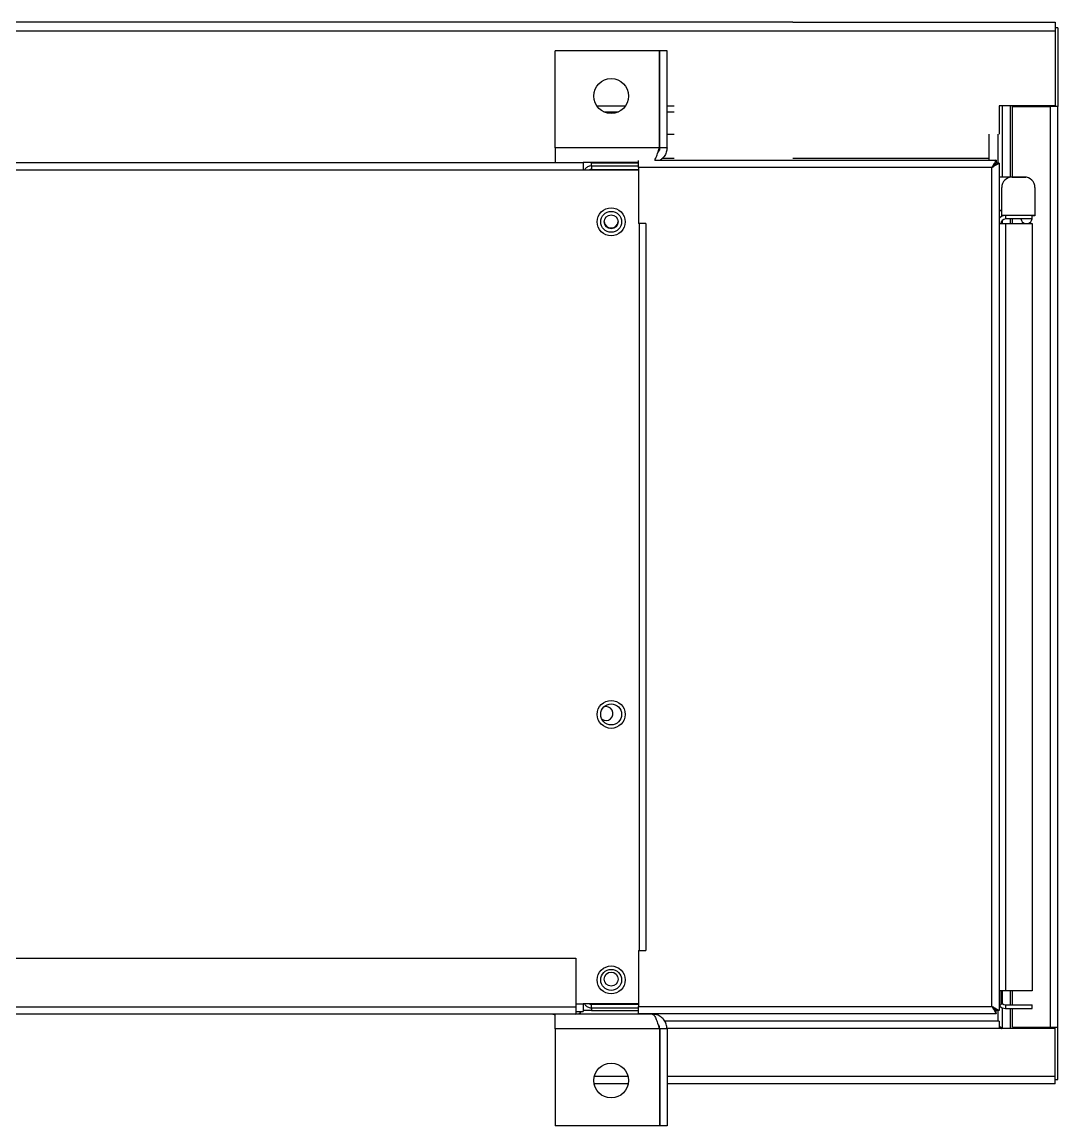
# Model space of a CAD drawing. Header units: inches. Extents: x 908 to 1218, y 246 to 442.
# Drawn here: x 1178.88 to 1188.15, y 372.66 to 382.54 of the extents above; entities that cross this region are included whole.
import ezdxf

# ---------------------------------------------------------------- set-up
doc = ezdxf.new("R2010")
doc.units = ezdxf.units.IN
doc.header["$MEASUREMENT"] = 0

msp = doc.modelspace()

# ---------------------------------------------------------------- linework, layer by layer
for p, q in [((1185.7766, 382.5382), (1137.0261, 382.5382)), ((1137.0261, 382.4597), (1185.7766, 382.4597))]:
    msp.add_line(p, q)
at = {"linetype": 'Continuous', "lineweight": 25}
for p, q in [((1185.7766, 382.5382), (1188.1241, 382.5382)), ((1185.7766, 382.5382), (1188.1241, 382.5382)), ((1185.7766, 382.5382), (1188.1241, 382.5382)), ((1188.1241, 382.5382), (1188.1241, 382.4597)), ((1188.1241, 382.5382), (1188.1241, 382.4597)), ((1188.1241, 382.5382), (1188.1241, 382.4597)), ((1185.7766, 382.4597), (1188.1241, 382.4597)), ((1185.7766, 382.4597), (1188.1241, 382.4597)), ((1185.7766, 382.4597), (1188.1241, 382.4597)), ((1188.1491, 382.4855), (1188.1241, 382.4855)), ((1188.1491, 382.4855), (1188.1241, 382.4855)), ((1188.1491, 382.4855), (1188.1241, 382.4855)), ((1188.1241, 382.4597), (1188.1241, 381.7894)), ((1188.1241, 382.4597), (1188.1241, 381.7894)), ((1188.1241, 382.4597), (1188.1241, 381.7894)), ((1188.1491, 382.4855), (1188.1491, 381.7824)), ((1188.1491, 382.4855), (1188.1491, 381.7824)), ((1188.1491, 382.4855), (1188.1491, 381.7824)), ((1183.6514, 381.4144), (1183.6514, 382.2824)), ((1184.5828, 382.2824), (1183.6514, 382.2824)), ((1183.6514, 381.4144), (1183.6514, 382.2824)), ((1184.5828, 382.2824), (1183.6514, 382.2824)), ((1183.6514, 381.4144), (1183.6514, 382.2824)), ((1184.5828, 382.2824), (1183.6514, 382.2824)), ((1184.5828, 381.4144), (1184.5828, 382.2824)), ((1184.5828, 381.4144), (1184.5828, 382.2824)), ((1184.5828, 381.4144), (1184.5828, 382.2824)), ((1184.6514, 382.2824), (1184.5864, 382.2824)), ((1184.5864, 381.4144), (1184.5864, 382.2824)), ((1184.6514, 382.2824), (1184.5864, 382.2824)), ((1184.5864, 381.4144), (1184.5864, 382.2824)), ((1184.6514, 382.2824), (1184.5864, 382.2824)), ((1184.5864, 381.4144), (1184.5864, 382.2824)), ((1184.6514, 381.4144), (1184.6514, 382.2824)), ((1184.6514, 381.4144), (1184.6514, 382.2824)), ((1184.6514, 381.4144), (1184.6514, 382.2824)), ((1184.0214, 381.7894), (1184.2813, 381.7894)), ((1184.0214, 381.7894), (1184.2813, 381.7894)), ((1184.0214, 381.7894), (1184.2813, 381.7894)), ((1184.5828, 381.7894), (1184.5864, 381.7894)), ((1184.5828, 381.7894), (1184.5864, 381.7894)), ((1184.5828, 381.7894), (1184.5864, 381.7894)), ((1184.6514, 381.7894), (1184.7141, 381.7894)), ((1184.6514, 381.7894), (1184.7141, 381.7894)), ((1184.6514, 381.7894), (1184.7141, 381.7894)), ((1188.1241, 381.7894), (1187.6241, 381.7894)), ((1187.6241, 381.7894), (1187.6241, 381.7339)), ((1188.1241, 381.7894), (1187.6241, 381.7894)), ((1187.6241, 381.7894), (1187.6241, 381.7339)), ((1188.1241, 381.7894), (1187.6241, 381.7894)), ((1187.6241, 381.7894), (1187.6241, 381.7339)), ((1187.6538, 381.1522), (1187.6538, 381.7894)), ((1187.6538, 381.1522), (1187.6538, 381.7894)), ((1187.6538, 381.1522), (1187.6538, 381.7894)), ((1187.7203, 381.7894), (1187.7203, 381.1522)), ((1187.7203, 381.7894), (1187.7203, 381.1522)), ((1187.7203, 381.7894), (1187.7203, 381.1522)), ((1187.7429, 381.1522), (1187.7429, 381.7824)), ((1187.7429, 381.7824), (1188.0826, 381.7824)), ((1187.7429, 381.1522), (1187.7429, 381.7824)), ((1187.7429, 381.7824), (1188.0826, 381.7824)), ((1187.7429, 381.1522), (1187.7429, 381.7824)), ((1187.7429, 381.7824), (1188.0826, 381.7824)), ((1188.0288, 381.7894), (1188.0288, 381.7824)), ((1188.0288, 381.7894), (1188.0288, 381.7824)), ((1188.0288, 381.7894), (1188.0288, 381.7824)), ((1188.0826, 373.548), (1188.0826, 381.7824)), ((1188.1491, 381.7824), (1188.0826, 381.7824)), ((1188.0826, 373.548), (1188.0826, 381.7824)), ((1188.1491, 381.7824), (1188.0826, 381.7824)), ((1188.0826, 373.548), (1188.0826, 381.7824)), ((1188.1491, 381.7824), (1188.0826, 381.7824)), ((1188.0953, 381.7894), (1188.0953, 381.7824)), ((1188.0953, 381.7894), (1188.0953, 381.7824)), ((1188.0953, 381.7894), (1188.0953, 381.7824)), ((1188.0991, 381.7824), (1188.0991, 381.7894)), ((1188.0991, 381.7824), (1188.0991, 381.7894)), ((1188.0991, 381.7824), (1188.0991, 381.7894)), ((1188.1241, 381.7824), (1188.1241, 381.7894)), ((1188.1241, 381.7824), (1188.1241, 381.7894)), ((1188.1241, 381.7824), (1188.1241, 381.7894)), ((1188.1491, 373.548), (1188.1491, 381.7824)), ((1188.1491, 373.548), (1188.1491, 381.7824)), ((1188.1491, 373.548), (1188.1491, 381.7824)), ((1184.0867, 381.7339), (1184.216, 381.7339)), ((1184.0867, 381.7339), (1184.216, 381.7339)), ((1184.0867, 381.7339), (1184.216, 381.7339)), ((1184.5828, 381.7339), (1184.5864, 381.7339)), ((1184.5828, 381.7339), (1184.5864, 381.7339)), ((1184.5828, 381.7339), (1184.5864, 381.7339)), ((1184.6514, 381.7339), (1184.7141, 381.7339)), ((1184.6514, 381.7339), (1184.7141, 381.7339)), ((1184.6514, 381.7339), (1184.7141, 381.7339)), ((1187.6241, 381.7339), (1187.6241, 381.536)), ((1187.6241, 381.7339), (1187.6241, 381.536)), ((1187.6241, 381.7339), (1187.6241, 381.536)), ((1184.5828, 381.536), (1184.5864, 381.536)), ((1184.5828, 381.536), (1184.5864, 381.536)), ((1184.5828, 381.536), (1184.5864, 381.536)), ((1184.6514, 381.536), (1184.7141, 381.536)), ((1184.6514, 381.536), (1184.7141, 381.536)), ((1184.6514, 381.536), (1184.7141, 381.536)), ((1187.5329, 381.3177), (1187.5329, 381.536)), ((1187.5329, 381.3177), (1187.5329, 381.536)), ((1187.5329, 381.3177), (1187.5329, 381.536)), ((1187.6123, 381.536), (1187.6123, 381.2758)), ((1187.6123, 381.536), (1187.6123, 381.2758)), ((1187.6123, 381.536), (1187.6123, 381.2758)), ((1184.5828, 381.4144), (1183.6514, 381.4144)), ((1183.6514, 381.4144), (1183.6514, 381.2824)), ((1184.5828, 381.4144), (1183.6514, 381.4144)), ((1183.6514, 381.4144), (1183.6514, 381.2824)), ((1184.5828, 381.4144), (1183.6514, 381.4144)), ((1183.6514, 381.4144), (1183.6514, 381.2824)), ((1184.6514, 381.4144), (1184.5864, 381.4144)), ((1184.6514, 381.4144), (1184.5864, 381.4144)), ((1184.6514, 381.4144), (1184.5864, 381.4144)), ((1138.9014, 381.2824), (1183.9014, 381.2824)), ((1184.3964, 381.2824), (1183.9014, 381.2824)), ((1183.9014, 381.2824), (1183.9014, 381.2159)), ((1184.3964, 381.2824), (1183.9014, 381.2824)), ((1183.9014, 381.2824), (1183.9014, 381.2159)), ((1184.3964, 381.2824), (1183.9014, 381.2824)), ((1183.9014, 381.2824), (1183.9014, 381.2159)), ((1183.9744, 381.2512), (1183.9744, 381.2762)), ((1184.3964, 381.2762), (1183.9744, 381.2762)), ((1183.9744, 381.2512), (1183.9744, 381.2762)), ((1184.3964, 381.2762), (1183.9744, 381.2762)), ((1183.9744, 381.2512), (1183.9744, 381.2762)), ((1184.3964, 381.2762), (1183.9744, 381.2762)), ((1184.3964, 381.2378), (1184.3964, 381.301)), ((1184.3964, 381.2378), (1184.3964, 381.301)), ((1184.3964, 381.2378), (1184.3964, 381.301)), ((1184.5418, 381.3043), (1187.5958, 381.3043)), ((1184.5418, 381.3043), (1187.5958, 381.3043)), ((1184.5418, 381.3043), (1187.5958, 381.3043)), ((1184.7141, 381.3177), (1184.6071, 381.3177)), ((1184.7141, 381.3177), (1184.6071, 381.3177)), ((1184.7141, 381.3177), (1184.6071, 381.3177)), ((1187.5329, 381.3177), (1185.7766, 381.3177)), ((1187.5329, 381.3177), (1185.7766, 381.3177)), ((1187.5329, 381.3177), (1185.7766, 381.3177)), ((1187.5329, 381.3043), (1187.5329, 381.3177)), ((1187.5329, 381.3043), (1187.5329, 381.3177)), ((1187.5329, 381.3043), (1187.5329, 381.3177)), ((1187.5958, 381.3043), (1187.5958, 381.2793)), ((1187.5958, 381.3043), (1187.5958, 381.2793)), ((1187.5958, 381.3043), (1187.5958, 381.2793)), ((1187.6244, 381.2758), (1187.5994, 381.2758)), ((1187.6244, 381.2758), (1187.5994, 381.2758)), ((1187.6244, 381.2758), (1187.5994, 381.2758)), ((1187.6244, 381.2758), (1187.6244, 373.6953)), ((1187.6244, 381.2758), (1187.6244, 373.6953)), ((1187.6244, 381.2758), (1187.6244, 373.6953)), ((1138.9014, 381.2159), (1183.9014, 381.2159)), ((1183.9014, 381.2159), (1184.3964, 381.2159)), ((1183.9014, 381.2159), (1184.3964, 381.2159)), ((1183.9014, 381.2159), (1184.3964, 381.2159)), ((1183.9744, 381.2512), (1183.9744, 381.2197)), ((1183.9744, 381.2512), (1184.3964, 381.2512)), ((1183.9744, 381.2512), (1183.9744, 381.2197)), ((1183.9744, 381.2512), (1184.3964, 381.2512)), ((1183.9744, 381.2512), (1183.9744, 381.2197)), ((1183.9744, 381.2512), (1184.3964, 381.2512)), ((1183.9744, 381.2197), (1184.3964, 381.2197)), ((1183.9744, 381.2197), (1184.3964, 381.2197)), ((1183.9744, 381.2197), (1184.3964, 381.2197)), ((1183.9744, 381.2161), (1184.3964, 381.2161)), ((1183.9744, 381.2161), (1183.9744, 381.2159)), ((1183.9744, 381.2161), (1184.3964, 381.2161)), ((1183.9744, 381.2161), (1183.9744, 381.2159)), ((1183.9744, 381.2161), (1184.3964, 381.2161)), ((1183.9744, 381.2161), (1183.9744, 381.2159)), ((1187.5579, 381.2378), (1184.3964, 381.2378)), ((1184.3964, 381.2378), (1184.3964, 380.7378)), ((1187.5579, 381.2378), (1184.3964, 381.2378)), ((1184.3964, 381.2378), (1184.3964, 380.7378)), ((1187.5579, 381.2378), (1184.3964, 381.2378)), ((1184.3964, 381.2378), (1184.3964, 380.7378)), ((1187.5579, 373.7333), (1187.5579, 381.2378)), ((1187.5579, 373.7333), (1187.5579, 381.2378)), ((1187.5579, 373.7333), (1187.5579, 381.2378)), ((1187.8494, 381.1522), (1187.6244, 381.1522)), ((1187.8494, 381.1522), (1187.6244, 381.1522)), ((1187.8494, 381.1522), (1187.6244, 381.1522)), ((1187.6464, 380.8082), (1187.6464, 381.0582)), ((1187.6464, 380.8082), (1187.6464, 381.0582)), ((1187.6464, 380.8082), (1187.6464, 381.0582)), ((1187.7401, 381.1519), (1187.8496, 381.1519)), ((1187.7401, 381.1519), (1187.8496, 381.1519)), ((1187.7401, 381.1519), (1187.8496, 381.1519)), ((1187.8494, 381.1522), (1187.8619, 381.1513)), ((1187.8494, 381.1522), (1187.8619, 381.1513)), ((1187.8494, 381.1522), (1187.8619, 381.1513)), ((1187.9434, 381.0582), (1187.9434, 380.8082)), ((1187.9434, 381.0582), (1187.9434, 380.8082)), ((1187.9434, 381.0582), (1187.9434, 380.8082)), ((1187.6244, 380.8552), (1187.6464, 380.8552)), ((1187.6244, 380.8552), (1187.6464, 380.8552)), ((1187.6244, 380.8552), (1187.6464, 380.8552)), ((1187.6244, 380.8527), (1187.6464, 380.8527)), ((1187.6244, 380.8527), (1187.6464, 380.8527)), ((1187.6244, 380.8527), (1187.6464, 380.8527)), ((1187.6804, 380.8082), (1187.6464, 380.8082)), ((1187.6464, 380.8057), (1187.6464, 380.8082)), ((1187.6804, 380.8082), (1187.6464, 380.8082)), ((1187.6464, 380.8057), (1187.6464, 380.8082)), ((1187.6804, 380.8082), (1187.6464, 380.8082)), ((1187.6464, 380.8057), (1187.6464, 380.8082)), ((1187.6614, 380.8057), (1187.6464, 380.8057)), ((1187.6614, 380.8057), (1187.6464, 380.8057)), ((1187.6614, 380.8057), (1187.6464, 380.8057)), ((1187.6538, 380.8032), (1187.6538, 380.8057)), ((1187.6538, 380.8032), (1187.6538, 380.8057)), ((1187.6538, 380.8032), (1187.6538, 380.8057)), ((1187.6538, 380.7352), (1187.6538, 380.7671)), ((1187.6538, 380.7352), (1187.6538, 380.7671)), ((1187.6538, 380.7352), (1187.6538, 380.7671)), ((1187.6804, 380.8082), (1187.6804, 380.7767)), ((1187.9199, 380.8082), (1187.6804, 380.8082)), ((1187.6804, 380.8082), (1187.6804, 380.7767)), ((1187.9199, 380.8082), (1187.6804, 380.8082)), ((1187.6804, 380.8082), (1187.6804, 380.7767)), ((1187.9199, 380.8082), (1187.6804, 380.8082)), ((1187.9199, 380.7767), (1187.6804, 380.7767)), ((1187.9199, 380.7767), (1187.6804, 380.7767)), ((1187.9199, 380.7767), (1187.6804, 380.7767)), ((1187.7203, 380.7767), (1187.7203, 380.7352)), ((1187.7203, 380.7767), (1187.7203, 380.7352)), ((1187.7203, 380.7767), (1187.7203, 380.7352)), ((1187.7429, 380.7352), (1187.7429, 380.7767)), ((1187.7429, 380.7352), (1187.7429, 380.7767)), ((1187.7429, 380.7352), (1187.7429, 380.7767)), ((1187.9199, 380.7767), (1187.9199, 380.8082)), ((1187.9434, 380.8082), (1187.9199, 380.8082)), ((1187.9199, 380.7767), (1187.9199, 380.8082)), ((1187.9434, 380.8082), (1187.9199, 380.8082)), ((1187.9199, 380.7767), (1187.9199, 380.8082)), ((1187.9434, 380.8082), (1187.9199, 380.8082)), ((1187.9434, 380.8057), (1187.9199, 380.8057)), ((1187.9434, 380.8057), (1187.9199, 380.8057)), ((1187.9434, 380.8057), (1187.9199, 380.8057)), ((1187.9434, 380.8082), (1187.9434, 380.8057)), ((1187.9434, 380.8082), (1187.9434, 380.8057)), ((1187.9434, 380.8082), (1187.9434, 380.8057)), ((1184.4629, 380.7378), (1184.3964, 380.7378)), ((1184.4629, 380.7378), (1184.3964, 380.7378)), ((1184.4629, 380.7378), (1184.3964, 380.7378)), ((1184.4014, 380.7378), (1184.4014, 374.2333)), ((1184.4014, 380.7378), (1184.4014, 374.2333)), ((1184.4014, 380.7378), (1184.4014, 374.2333)), ((1184.4016, 380.7378), (1184.4016, 374.2333)), ((1184.4016, 380.7378), (1184.4016, 374.2333)), ((1184.4016, 380.7378), (1184.4016, 374.2333)), ((1184.4629, 380.7378), (1184.4629, 374.2333)), ((1184.4629, 380.7378), (1184.4629, 374.2333)), ((1184.4629, 380.7378), (1184.4629, 374.2333)), ((1187.6244, 380.7352), (1187.6804, 380.7352)), ((1187.6244, 380.7352), (1187.6804, 380.7352)), ((1187.6244, 380.7352), (1187.6804, 380.7352)), ((1187.6804, 380.7352), (1187.6804, 373.8707)), ((1187.6804, 380.7352), (1187.9199, 380.7352)), ((1187.6804, 380.7352), (1187.6804, 373.8707)), ((1187.6804, 380.7352), (1187.9199, 380.7352)), ((1187.6804, 380.7352), (1187.6804, 373.8707)), ((1187.6804, 380.7352), (1187.9199, 380.7352)), ((1187.9199, 380.7352), (1187.9199, 373.8707)), ((1187.9199, 380.7352), (1187.9199, 373.8707)), ((1187.9199, 380.7352), (1187.9199, 373.8707)), ((1138.9679, 374.1637), (1183.8349, 374.1637)), ((1183.8349, 374.1637), (1183.8349, 373.7302)), ((1183.8349, 374.1637), (1183.8349, 373.7302)), ((1183.8349, 374.1637), (1183.8349, 373.7302)), ((1184.3964, 374.2333), (1184.3964, 373.7333)), ((1184.3964, 374.2333), (1184.4629, 374.2333)), ((1184.3964, 374.2333), (1184.3964, 373.7333)), ((1184.3964, 374.2333), (1184.4629, 374.2333)), ((1184.3964, 374.2333), (1184.3964, 373.7333)), ((1184.3964, 374.2333), (1184.4629, 374.2333)), ((1187.6804, 373.8707), (1187.6244, 373.8707)), ((1187.6804, 373.8707), (1187.6244, 373.8707)), ((1187.6804, 373.8707), (1187.6244, 373.8707)), ((1187.6389, 373.8707), (1187.6389, 373.7457)), ((1187.6389, 373.8707), (1187.6389, 373.7457)), ((1187.6389, 373.8707), (1187.6389, 373.7457)), ((1187.6538, 373.7553), (1187.6538, 373.8707)), ((1187.6538, 373.7553), (1187.6538, 373.8707)), ((1187.6538, 373.7553), (1187.6538, 373.8707)), ((1187.9199, 373.8707), (1187.6804, 373.8707)), ((1187.9199, 373.8707), (1187.6804, 373.8707)), ((1187.9199, 373.8707), (1187.6804, 373.8707)), ((1187.7203, 373.8707), (1187.7203, 373.7457)), ((1187.7203, 373.8707), (1187.7203, 373.7457)), ((1187.7203, 373.8707), (1187.7203, 373.7457)), ((1187.7429, 373.7457), (1187.7429, 373.8707)), ((1187.7429, 373.7457), (1187.7429, 373.8707)), ((1187.7429, 373.7457), (1187.7429, 373.8707)), ((1183.8349, 373.7552), (1183.9014, 373.7552)), ((1183.8349, 373.7552), (1183.9014, 373.7552)), ((1183.8349, 373.7552), (1183.9014, 373.7552)), ((1184.3964, 373.7552), (1183.9014, 373.7552)), ((1183.9014, 373.7552), (1183.9014, 373.6887)), ((1184.3964, 373.7552), (1183.9014, 373.7552)), ((1183.9014, 373.7552), (1183.9014, 373.6887)), ((1184.3964, 373.7552), (1183.9014, 373.7552)), ((1183.9014, 373.7552), (1183.9014, 373.6887)), ((1183.9744, 373.7552), (1183.9744, 373.755)), ((1183.9744, 373.7552), (1183.9744, 373.755)), ((1183.9744, 373.7552), (1183.9744, 373.755)), ((1183.9744, 373.755), (1184.3964, 373.755)), ((1183.9744, 373.755), (1184.3964, 373.755)), ((1183.9744, 373.755), (1184.3964, 373.755)), ((1183.9744, 373.7199), (1183.9744, 373.7514)), ((1183.9744, 373.7514), (1184.3964, 373.7514)), ((1183.9744, 373.7199), (1183.9744, 373.7514)), ((1183.9744, 373.7514), (1184.3964, 373.7514)), ((1183.9744, 373.7199), (1183.9744, 373.7514)), ((1183.9744, 373.7514), (1184.3964, 373.7514)), ((1184.3281, 373.755), (1184.3281, 373.7514)), ((1184.3281, 373.755), (1184.3281, 373.7514)), ((1184.3281, 373.755), (1184.3281, 373.7514)), ((1138.9679, 373.7302), (1183.8349, 373.7302)), ((1183.8349, 373.6637), (1138.9679, 373.6637)), ((1183.6281, 373.6637), (1183.6514, 373.6591)), ((1183.6281, 373.6637), (1183.6514, 373.6591)), ((1183.6281, 373.6637), (1183.6514, 373.6591)), ((1183.6514, 373.5317), (1183.6514, 373.6637)), ((1183.6514, 373.5317), (1183.6514, 373.6637)), ((1183.6514, 373.5317), (1183.6514, 373.6637)), ((1183.8349, 373.7302), (1183.8349, 373.6637)), ((1183.8349, 373.7302), (1183.8349, 373.6637)), ((1183.8349, 373.7302), (1183.8349, 373.6637)), ((1183.8349, 373.6887), (1183.9014, 373.6887)), ((1183.8349, 373.6887), (1183.9014, 373.6887)), ((1183.8349, 373.6887), (1183.9014, 373.6887)), ((1184.5194, 373.6637), (1183.8349, 373.6637)), ((1184.5194, 373.6637), (1183.8349, 373.6637)), ((1184.5194, 373.6637), (1183.8349, 373.6637)), ((1183.9744, 373.6962), (1183.9014, 373.6962)), ((1183.9744, 373.6962), (1183.9014, 373.6962)), ((1183.9744, 373.6962), (1183.9014, 373.6962)), ((1183.9744, 373.7199), (1183.9744, 373.6949)), ((1183.9744, 373.7199), (1184.3964, 373.7199)), ((1183.9744, 373.7199), (1183.9744, 373.6949)), ((1183.9744, 373.7199), (1184.3964, 373.7199)), ((1183.9744, 373.7199), (1183.9744, 373.6949)), ((1183.9744, 373.7199), (1184.3964, 373.7199)), ((1183.9744, 373.6949), (1184.3964, 373.6949)), ((1183.9744, 373.6949), (1184.3964, 373.6949)), ((1183.9744, 373.6949), (1184.3964, 373.6949)), ((1184.3964, 373.7333), (1187.5579, 373.7333)), ((1184.3964, 373.6668), (1184.3964, 373.7333)), ((1184.3964, 373.7333), (1187.5579, 373.7333)), ((1184.3964, 373.6668), (1184.3964, 373.7333)), ((1184.3964, 373.7333), (1187.5579, 373.7333)), ((1184.3964, 373.6668), (1184.3964, 373.7333)), ((1187.5958, 373.6668), (1184.3964, 373.6668)), ((1187.5958, 373.6668), (1184.3964, 373.6668)), ((1187.5958, 373.6668), (1184.3964, 373.6668)), ((1187.5958, 373.6668), (1187.5958, 373.6918)), ((1187.5958, 373.6668), (1187.5958, 373.6918)), ((1187.5958, 373.6668), (1187.5958, 373.6918)), ((1187.6244, 373.6953), (1187.5994, 373.6953)), ((1187.6244, 373.6953), (1187.5994, 373.6953)), ((1187.6244, 373.6953), (1187.5994, 373.6953)), ((1187.6123, 373.6953), (1187.6123, 373.6012)), ((1187.6123, 373.6953), (1187.6123, 373.6012)), ((1187.6123, 373.6953), (1187.6123, 373.6012)), ((1187.6244, 373.7457), (1187.6389, 373.7457)), ((1187.6244, 373.7457), (1187.6389, 373.7457)), ((1187.6244, 373.7457), (1187.6389, 373.7457)), ((1187.6538, 373.5347), (1187.6538, 373.7192)), ((1187.6538, 373.5347), (1187.6538, 373.7192)), ((1187.6538, 373.5347), (1187.6538, 373.7192)), ((1187.6804, 373.7457), (1187.6804, 373.7142)), ((1187.6804, 373.7457), (1187.9199, 373.7457)), ((1187.6804, 373.7457), (1187.6804, 373.7142)), ((1187.6804, 373.7457), (1187.9199, 373.7457)), ((1187.6804, 373.7457), (1187.6804, 373.7142)), ((1187.6804, 373.7457), (1187.9199, 373.7457)), ((1187.6804, 373.7142), (1187.9199, 373.7142)), ((1187.6804, 373.7142), (1187.9199, 373.7142)), ((1187.6804, 373.7142), (1187.9199, 373.7142)), ((1187.7203, 373.7142), (1187.7203, 373.5347)), ((1187.7203, 373.7142), (1187.7203, 373.5347)), ((1187.7203, 373.7142), (1187.7203, 373.5347)), ((1187.7429, 373.548), (1187.7429, 373.7142)), ((1187.7429, 373.548), (1187.7429, 373.7142)), ((1187.7429, 373.548), (1187.7429, 373.7142)), ((1187.9199, 373.7142), (1187.9199, 373.7457)), ((1187.9199, 373.7142), (1187.9199, 373.7457)), ((1187.9199, 373.7142), (1187.9199, 373.7457)), ((1187.6241, 373.6012), (1184.6303, 373.6012)), ((1187.6241, 373.6012), (1184.6303, 373.6012)), ((1187.6241, 373.6012), (1184.6303, 373.6012)), ((1187.6241, 373.6012), (1187.6241, 373.5347)), ((1187.6241, 373.6012), (1187.6241, 373.5347)), ((1187.6241, 373.6012), (1187.6241, 373.5347)), ((1183.6514, 373.5317), (1183.6514, 372.6637)), ((1184.5828, 373.5317), (1183.6514, 373.5317)), ((1183.6514, 373.5317), (1183.6514, 372.6637)), ((1184.5828, 373.5317), (1183.6514, 373.5317)), ((1183.6514, 373.5317), (1183.6514, 372.6637)), ((1184.5828, 373.5317), (1183.6514, 373.5317)), ((1184.5859, 373.5347), (1184.5819, 373.5347)), ((1184.5859, 373.5347), (1184.5819, 373.5347)), ((1184.5859, 373.5347), (1184.5819, 373.5347)), ((1184.5828, 373.5317), (1184.5828, 372.6637)), ((1184.5828, 373.5317), (1184.5828, 372.6637)), ((1184.5828, 373.5317), (1184.5828, 372.6637)), ((1184.6514, 373.5317), (1184.5864, 373.5317)), ((1184.5864, 373.5317), (1184.5864, 372.6637)), ((1184.6514, 373.5317), (1184.5864, 373.5317)), ((1184.5864, 373.5317), (1184.5864, 372.6637)), ((1184.6514, 373.5317), (1184.5864, 373.5317)), ((1184.5864, 373.5317), (1184.5864, 372.6637)), ((1187.6241, 373.5347), (1184.6509, 373.5347)), ((1187.6241, 373.5347), (1184.6509, 373.5347)), ((1187.6241, 373.5347), (1184.6509, 373.5347)), ((1184.6514, 373.5317), (1184.6514, 372.6637)), ((1184.6514, 373.5317), (1184.6514, 372.6637)), ((1184.6514, 373.5317), (1184.6514, 372.6637)), ((1188.1241, 373.5347), (1187.6241, 373.5347)), ((1188.1241, 373.5347), (1187.6241, 373.5347)), ((1188.1241, 373.5347), (1187.6241, 373.5347)), ((1187.7429, 373.548), (1188.0826, 373.548)), ((1187.7429, 373.548), (1188.0826, 373.548)), ((1187.7429, 373.548), (1188.0826, 373.548)), ((1188.0288, 373.548), (1188.0288, 373.5347)), ((1188.0288, 373.548), (1188.0288, 373.5347)), ((1188.0288, 373.548), (1188.0288, 373.5347)), ((1188.0826, 373.548), (1188.1491, 373.548)), ((1188.0826, 373.548), (1188.1491, 373.548)), ((1188.0826, 373.548), (1188.1491, 373.548)), ((1188.0953, 373.548), (1188.0953, 373.5347)), ((1188.0953, 373.548), (1188.0953, 373.5347)), ((1188.0953, 373.548), (1188.0953, 373.5347)), ((1188.0991, 373.5347), (1188.0991, 373.548)), ((1188.0991, 373.5347), (1188.0991, 373.548)), ((1188.0991, 373.5347), (1188.0991, 373.548)), ((1188.1241, 373.0793), (1188.1241, 373.548)), ((1188.1241, 373.0793), (1188.1241, 373.548)), ((1188.1241, 373.0793), (1188.1241, 373.548)), ((1188.1491, 373.0793), (1188.1491, 373.548)), ((1188.1491, 373.0793), (1188.1491, 373.548)), ((1188.1491, 373.0793), (1188.1491, 373.548)), ((1184.3036, 373.1052), (1183.9991, 373.1052)), ((1184.3036, 373.1052), (1183.9991, 373.1052)), ((1184.3036, 373.1052), (1183.9991, 373.1052)), ((1184.5864, 373.1052), (1184.5828, 373.1052)), ((1184.5864, 373.1052), (1184.5828, 373.1052)), ((1184.5864, 373.1052), (1184.5828, 373.1052)), ((1188.1241, 373.1052), (1184.6514, 373.1052)), ((1188.1241, 373.1052), (1184.6514, 373.1052)), ((1188.1241, 373.1052), (1184.6514, 373.1052)), ((1188.1241, 373.0793), (1188.1491, 373.0793)), ((1188.1241, 373.0387), (1188.1241, 373.0793)), ((1188.1241, 373.0793), (1188.1491, 373.0793)), ((1188.1241, 373.0387), (1188.1241, 373.0793)), ((1188.1241, 373.0793), (1188.1491, 373.0793)), ((1188.1241, 373.0387), (1188.1241, 373.0793)), ((1184.3044, 373.0387), (1183.9983, 373.0387)), ((1184.3044, 373.0387), (1183.9983, 373.0387)), ((1184.3044, 373.0387), (1183.9983, 373.0387)), ((1184.5864, 373.0387), (1184.5828, 373.0387)), ((1184.5864, 373.0387), (1184.5828, 373.0387)), ((1184.5864, 373.0387), (1184.5828, 373.0387)), ((1188.1241, 373.0387), (1184.6514, 373.0387)), ((1188.1241, 373.0387), (1184.6514, 373.0387)), ((1188.1241, 373.0387), (1184.6514, 373.0387)), ((1184.5828, 372.6637), (1183.6514, 372.6637)), ((1184.5828, 372.6637), (1183.6514, 372.6637)), ((1184.5828, 372.6637), (1183.6514, 372.6637)), ((1184.6514, 372.6637), (1184.5864, 372.6637)), ((1184.6514, 372.6637), (1184.5864, 372.6637)), ((1184.6514, 372.6637), (1184.5864, 372.6637))]:
    msp.add_line(p, q, dxfattribs=at)
at = {"linetype": 'Continuous', "lineweight": 25, "flags": 128}
for points in [[(1187.5579, 381.2378), (1187.5579, 381.2378)], [(1187.5579, 381.2378), (1187.5579, 381.2378)], [(1187.5579, 381.2378), (1187.5579, 381.2378)], [(1187.5579, 373.7333), (1187.5579, 373.7333)], [(1187.5579, 373.7333), (1187.5579, 373.7333)], [(1187.5579, 373.7333), (1187.5579, 373.7333)]]:
    msp.add_lwpolyline(points, dxfattribs=at)
at = {"linetype": 'Continuous', "lineweight": 25}
for centre, radius in [((1184.1514, 381.8762), 0.1562), ((1184.1514, 381.8762), 0.1562), ((1184.1514, 381.8762), 0.1562), ((1184.1514, 380.7512), 0.125), ((1184.1514, 380.7512), 0.125), ((1184.1514, 380.7512), 0.0938), ((1184.1514, 380.7512), 0.0938), ((1184.1514, 380.7512), 0.0625), ((1184.1514, 380.7512), 0.0625), ((1184.1514, 376.3449), 0.125), ((1184.1514, 376.3449), 0.125), ((1184.1514, 376.3449), 0.0938), ((1184.1514, 376.3449), 0.0938), ((1184.1514, 373.9699), 0.125), ((1184.1514, 373.9699), 0.125), ((1184.1514, 373.9699), 0.125), ((1184.1514, 373.9699), 0.125), ((1184.1514, 373.9699), 0.125), ((1184.1514, 373.9699), 0.125), ((1184.1514, 373.9699), 0.0938), ((1184.1514, 373.9699), 0.0938), ((1184.1514, 373.9699), 0.0938), ((1184.1514, 373.9699), 0.0938), ((1184.1514, 373.9699), 0.0938), ((1184.1514, 373.9699), 0.0938), ((1184.1509, 373.9774), 0.0625), ((1184.1509, 373.9774), 0.0625), ((1184.1509, 373.9774), 0.0625), ((1184.1509, 373.9774), 0.0625), ((1184.1514, 373.9774), 0.0625), ((1184.1514, 373.9774), 0.0625), ((1184.1514, 373.0699), 0.1563), ((1184.1514, 373.0699), 0.1563), ((1184.1514, 373.0699), 0.1563)]:
    msp.add_circle(centre, radius, dxfattribs=at)
for centre, radius, start, end in [((1187.7401, 381.0582), 0.0938, 90, 180), ((1187.7401, 381.0582), 0.0938, 90, 180), ((1187.7401, 381.0582), 0.0938, 90, 180), ((1187.8496, 381.0582), 0.0938, 0, 90), ((1187.8496, 381.0582), 0.0938, 0, 90), ((1187.8496, 381.0582), 0.0938, 0, 90), ((1187.6804, 380.7352), 0.073, 90, 140.09626), ((1187.6804, 380.7352), 0.073, 90, 140.09626), ((1187.6804, 380.7352), 0.073, 90, 140.09626), ((1187.6804, 380.7352), 0.0415, 90, 180), ((1187.6804, 380.7352), 0.0415, 90, 180), ((1187.6804, 380.7352), 0.0415, 90, 180), ((1187.8679, 380.7824), 0.0497, 186.63696, 251.75908), ((1187.8679, 380.7824), 0.0497, 186.63696, 251.75908), ((1187.8679, 380.7824), 0.0497, 186.63696, 251.75908), ((1187.8679, 380.7824), 0.0497, 288.24092, 353.36304), ((1187.8679, 380.7824), 0.0497, 288.24092, 353.36304), ((1187.8679, 380.7824), 0.0497, 288.24092, 353.36304), ((1184.1514, 380.7587), 0.0625, 183.43981, 356.56019), ((1184.1514, 380.7587), 0.0625, 183.43981, 356.56019), ((1184.1045, 376.3527), 0.0625, 234.4204, 106.81441), ((1184.1045, 376.3527), 0.0625, 234.4204, 106.81441), ((1187.6804, 373.7872), 0.0415, 180, 270), ((1187.6804, 373.7872), 0.0415, 180, 270), ((1187.6804, 373.7872), 0.0415, 180, 270), ((1183.8349, 373.7302), 0.0665, 270, 321.38676), ((1183.8349, 373.7302), 0.0665, 270, 321.38676), ((1183.8349, 373.7302), 0.0665, 270, 321.38676), ((1187.6804, 373.7872), 0.073, 219.90374, 270), ((1187.6804, 373.7872), 0.073, 219.90374, 270), ((1187.6804, 373.7872), 0.073, 219.90374, 270)]:
    msp.add_arc(centre, radius, start, end, dxfattribs=at)
for points, knots in [([(1184.5418, 381.3043), (1184.5449, 381.3094), (1184.5533, 381.3232), (1184.567, 381.363), (1184.5775, 381.3973), (1184.5828, 381.4144)], [0, 0, 0, 0, 0.226804, 0.613404, 1, 1, 1, 1]), ([(1184.5418, 381.3043), (1184.5449, 381.3094), (1184.5533, 381.3232), (1184.567, 381.363), (1184.5775, 381.3973), (1184.5828, 381.4144)], [0, 0, 0, 0, 0.226804, 0.613404, 1, 1, 1, 1]), ([(1184.5418, 381.3043), (1184.5449, 381.3094), (1184.5533, 381.3232), (1184.567, 381.363), (1184.5775, 381.3973), (1184.5828, 381.4144)], [0, 0, 0, 0, 0.226804, 0.613404, 1, 1, 1, 1]), ([(1184.5864, 381.4144), (1184.5858, 381.4081), (1184.5847, 381.3954), (1184.5777, 381.3799), (1184.5715, 381.3729), (1184.5689, 381.37)], [0, 0, 0, 0, 0.367205, 0.733671, 1, 1, 1, 1]), ([(1184.5864, 381.4144), (1184.5858, 381.4081), (1184.5847, 381.3954), (1184.5777, 381.3799), (1184.5715, 381.3729), (1184.5689, 381.37)], [0, 0, 0, 0, 0.367205, 0.733671, 1, 1, 1, 1]), ([(1184.5864, 381.4144), (1184.5858, 381.4081), (1184.5847, 381.3954), (1184.5777, 381.3799), (1184.5715, 381.3729), (1184.5689, 381.37)], [0, 0, 0, 0, 0.367205, 0.733671, 1, 1, 1, 1]), ([(1184.6514, 381.4144), (1184.6501, 381.4004), (1184.6475, 381.3725), (1184.6272, 381.3359), (1184.607, 381.3125), (1184.5927, 381.3056), (1184.5902, 381.3043)], [0, 0, 0, 0, 0.307755, 0.615675, 0.930549, 1, 1, 1, 1]), ([(1184.6514, 381.4144), (1184.6501, 381.4004), (1184.6475, 381.3725), (1184.6272, 381.3359), (1184.607, 381.3125), (1184.5927, 381.3056), (1184.5902, 381.3043)], [0, 0, 0, 0, 0.307755, 0.615675, 0.930549, 1, 1, 1, 1]), ([(1184.6514, 381.4144), (1184.6501, 381.4004), (1184.6475, 381.3725), (1184.6272, 381.3359), (1184.607, 381.3125), (1184.5927, 381.3056), (1184.5902, 381.3043)], [0, 0, 0, 0, 0.307755, 0.615675, 0.930549, 1, 1, 1, 1]), ([(1187.5958, 381.3043), (1187.5956, 381.3039), (1187.5951, 381.3032), (1187.5927, 381.2978), (1187.589, 381.2902), (1187.583, 381.279), (1187.5724, 381.2618), (1187.5632, 381.2467), (1187.5579, 381.2378)], [0, 0, 0, 0, 0.139858, 0.274027, 0.40374, 0.530343, 0.725176, 1, 1, 1, 1]), ([(1187.5958, 381.3043), (1187.5956, 381.3039), (1187.5951, 381.3032), (1187.5927, 381.2978), (1187.589, 381.2902), (1187.583, 381.279), (1187.5724, 381.2618), (1187.5632, 381.2467), (1187.5579, 381.2378)], [0, 0, 0, 0, 0.139858, 0.274027, 0.40374, 0.530343, 0.725176, 1, 1, 1, 1]), ([(1187.5958, 381.3043), (1187.5956, 381.3039), (1187.5951, 381.3032), (1187.5927, 381.2978), (1187.589, 381.2902), (1187.583, 381.279), (1187.5724, 381.2618), (1187.5632, 381.2467), (1187.5579, 381.2378)], [0, 0, 0, 0, 0.139858, 0.274027, 0.40374, 0.530343, 0.725176, 1, 1, 1, 1]), ([(1187.5958, 381.2793), (1187.5956, 381.2791), (1187.5951, 381.2786), (1187.5926, 381.2752), (1187.5889, 381.2704), (1187.5828, 381.2633), (1187.5722, 381.2526), (1187.5632, 381.2433), (1187.5579, 381.2378)], [0, 0, 0, 0, 0.127287, 0.251322, 0.374803, 0.500439, 0.703903, 1, 1, 1, 1]), ([(1187.5958, 381.2793), (1187.5956, 381.2791), (1187.5951, 381.2786), (1187.5926, 381.2752), (1187.5889, 381.2704), (1187.5828, 381.2633), (1187.5722, 381.2526), (1187.5632, 381.2433), (1187.5579, 381.2378)], [0, 0, 0, 0, 0.127287, 0.251322, 0.374803, 0.500439, 0.703903, 1, 1, 1, 1]), ([(1187.5958, 381.2793), (1187.5956, 381.2791), (1187.5951, 381.2786), (1187.5926, 381.2752), (1187.5889, 381.2704), (1187.5828, 381.2633), (1187.5722, 381.2526), (1187.5632, 381.2433), (1187.5579, 381.2378)], [0, 0, 0, 0, 0.127287, 0.251322, 0.374803, 0.500439, 0.703903, 1, 1, 1, 1]), ([(1187.5579, 381.2378), (1187.5641, 381.2439), (1187.5743, 381.2538), (1187.5865, 381.2657), (1187.5947, 381.2722), (1187.5988, 381.2751), (1187.5992, 381.2756), (1187.5994, 381.2758)], [0, 0, 0, 0, 0.335615, 0.55064, 0.724277, 0.898549, 1, 1, 1, 1]), ([(1187.5579, 381.2378), (1187.5652, 381.2422), (1187.5811, 381.2519), (1187.6014, 381.2644), (1187.6164, 381.272), (1187.6234, 381.2751), (1187.6241, 381.2756), (1187.6244, 381.2758)], [0, 0, 0, 0, 0.2277493, 0.4962064, 0.6892029, 0.8824396, 1, 1, 1, 1]), ([(1187.5579, 381.2378), (1187.5641, 381.2439), (1187.5743, 381.2538), (1187.5865, 381.2657), (1187.5947, 381.2722), (1187.5988, 381.2751), (1187.5992, 381.2756), (1187.5994, 381.2758)], [0, 0, 0, 0, 0.335615, 0.55064, 0.724277, 0.898549, 1, 1, 1, 1]), ([(1187.5579, 381.2378), (1187.5652, 381.2422), (1187.5811, 381.2519), (1187.6014, 381.2644), (1187.6164, 381.272), (1187.6234, 381.2751), (1187.6241, 381.2756), (1187.6244, 381.2758)], [0, 0, 0, 0, 0.2277493, 0.4962064, 0.6892029, 0.8824396, 1, 1, 1, 1]), ([(1187.5579, 381.2378), (1187.5641, 381.2439), (1187.5743, 381.2538), (1187.5865, 381.2657), (1187.5947, 381.2722), (1187.5988, 381.2751), (1187.5992, 381.2756), (1187.5994, 381.2758)], [0, 0, 0, 0, 0.335615, 0.55064, 0.724277, 0.898549, 1, 1, 1, 1]), ([(1187.5579, 381.2378), (1187.5652, 381.2422), (1187.5811, 381.2519), (1187.6014, 381.2644), (1187.6164, 381.272), (1187.6234, 381.2751), (1187.6241, 381.2756), (1187.6244, 381.2758)], [0, 0, 0, 0, 0.2277493, 0.4962064, 0.6892029, 0.8824396, 1, 1, 1, 1]), ([(1183.9744, 381.2512), (1183.9681, 381.2507), (1183.9561, 381.2498), (1183.9402, 381.2434), (1183.9278, 381.2349), (1183.9182, 381.2257), (1183.9144, 381.219), (1183.9127, 381.2159)], [0, 0, 0, 0, 0.244236, 0.466004, 0.666419, 0.846925, 1, 1, 1, 1]), ([(1183.9744, 381.2512), (1183.9681, 381.2507), (1183.9561, 381.2498), (1183.9402, 381.2434), (1183.9278, 381.2349), (1183.9182, 381.2257), (1183.9144, 381.219), (1183.9127, 381.2159)], [0, 0, 0, 0, 0.244236, 0.466004, 0.666419, 0.846925, 1, 1, 1, 1]), ([(1183.9744, 381.2512), (1183.9681, 381.2507), (1183.9561, 381.2498), (1183.9402, 381.2434), (1183.9278, 381.2349), (1183.9182, 381.2257), (1183.9144, 381.219), (1183.9127, 381.2159)], [0, 0, 0, 0, 0.244236, 0.466004, 0.666419, 0.846925, 1, 1, 1, 1]), ([(1183.9744, 381.2197), (1183.9707, 381.2195), (1183.9649, 381.2191), (1183.9597, 381.2168), (1183.9577, 381.2159)], [0, 0, 0, 0, 0.613422, 1, 1, 1, 1]), ([(1183.9744, 381.2197), (1183.9707, 381.2195), (1183.9649, 381.2191), (1183.9597, 381.2168), (1183.9577, 381.2159)], [0, 0, 0, 0, 0.613422, 1, 1, 1, 1]), ([(1183.9744, 381.2197), (1183.9707, 381.2195), (1183.9649, 381.2191), (1183.9597, 381.2168), (1183.9577, 381.2159)], [0, 0, 0, 0, 0.613422, 1, 1, 1, 1]), ([(1183.9667, 381.2159), (1183.967, 381.216), (1183.9695, 381.2162), (1183.9721, 381.2162), (1183.9744, 381.2161)], [0, 0, 0, 0, 0.133248, 1, 1, 1, 1]), ([(1183.9667, 381.2159), (1183.967, 381.216), (1183.9695, 381.2162), (1183.9721, 381.2162), (1183.9744, 381.2161)], [0, 0, 0, 0, 0.133248, 1, 1, 1, 1]), ([(1183.9667, 381.2159), (1183.967, 381.216), (1183.9695, 381.2162), (1183.9721, 381.2162), (1183.9744, 381.2161)], [0, 0, 0, 0, 0.133248, 1, 1, 1, 1]), ([(1183.9127, 373.7552), (1183.9144, 373.7521), (1183.9181, 373.7455), (1183.9275, 373.7364), (1183.94, 373.7279), (1183.956, 373.7213), (1183.968, 373.7204), (1183.9744, 373.7199)], [0, 0, 0, 0, 0.150281, 0.329218, 0.529568, 0.75279, 1, 1, 1, 1]), ([(1183.9127, 373.7552), (1183.9144, 373.7521), (1183.9181, 373.7455), (1183.9275, 373.7364), (1183.94, 373.7279), (1183.956, 373.7213), (1183.968, 373.7204), (1183.9744, 373.7199)], [0, 0, 0, 0, 0.150281, 0.329218, 0.529568, 0.75279, 1, 1, 1, 1]), ([(1183.9127, 373.7552), (1183.9144, 373.7521), (1183.9181, 373.7455), (1183.9275, 373.7364), (1183.94, 373.7279), (1183.956, 373.7213), (1183.968, 373.7204), (1183.9744, 373.7199)], [0, 0, 0, 0, 0.150281, 0.329218, 0.529568, 0.75279, 1, 1, 1, 1]), ([(1183.9577, 373.7552), (1183.9597, 373.7543), (1183.9648, 373.752), (1183.9707, 373.7516), (1183.9744, 373.7514)], [0, 0, 0, 0, 0.3783509, 1, 1, 1, 1]), ([(1183.9577, 373.7552), (1183.9597, 373.7543), (1183.9648, 373.752), (1183.9707, 373.7516), (1183.9744, 373.7514)], [0, 0, 0, 0, 0.3783509, 1, 1, 1, 1]), ([(1183.9577, 373.7552), (1183.9597, 373.7543), (1183.9648, 373.752), (1183.9707, 373.7516), (1183.9744, 373.7514)], [0, 0, 0, 0, 0.3783509, 1, 1, 1, 1]), ([(1183.6514, 373.6491), (1183.6493, 373.652), (1183.6424, 373.6614), (1183.634, 373.6628), (1183.6281, 373.6637)], [0, 0, 0, 0, 0.304628, 1, 1, 1, 1]), ([(1183.6514, 373.6491), (1183.6493, 373.652), (1183.6424, 373.6614), (1183.634, 373.6628), (1183.6281, 373.6637)], [0, 0, 0, 0, 0.304628, 1, 1, 1, 1]), ([(1183.6514, 373.6491), (1183.6493, 373.652), (1183.6424, 373.6614), (1183.634, 373.6628), (1183.6281, 373.6637)], [0, 0, 0, 0, 0.304628, 1, 1, 1, 1]), ([(1184.5194, 373.6637), (1184.5246, 373.6617), (1184.5352, 373.6577), (1184.5511, 373.6272), (1184.567, 373.5836), (1184.5775, 373.549), (1184.5828, 373.5317)], [0, 0, 0, 0, 0.25, 0.499999, 0.750003, 1, 1, 1, 1]), ([(1184.6514, 373.5317), (1184.6501, 373.5456), (1184.6475, 373.5735), (1184.6275, 373.6109), (1184.5982, 373.6401), (1184.5611, 373.6598), (1184.5335, 373.6624), (1184.5194, 373.6637)], [0, 0, 0, 0, 0.190779, 0.38166, 0.576853, 0.783876, 1, 1, 1, 1]), ([(1184.5194, 373.6637), (1184.5246, 373.6617), (1184.5352, 373.6577), (1184.5511, 373.6272), (1184.567, 373.5836), (1184.5775, 373.549), (1184.5828, 373.5317)], [0, 0, 0, 0, 0.25, 0.499999, 0.750003, 1, 1, 1, 1]), ([(1184.6514, 373.5317), (1184.6501, 373.5456), (1184.6475, 373.5735), (1184.6275, 373.6109), (1184.5982, 373.6401), (1184.5611, 373.6598), (1184.5335, 373.6624), (1184.5194, 373.6637)], [0, 0, 0, 0, 0.190779, 0.38166, 0.576853, 0.783876, 1, 1, 1, 1]), ([(1184.5194, 373.6637), (1184.5246, 373.6617), (1184.5352, 373.6577), (1184.5511, 373.6272), (1184.567, 373.5836), (1184.5775, 373.549), (1184.5828, 373.5317)], [0, 0, 0, 0, 0.25, 0.499999, 0.750003, 1, 1, 1, 1]), ([(1184.6514, 373.5317), (1184.6501, 373.5456), (1184.6475, 373.5735), (1184.6275, 373.6109), (1184.5982, 373.6401), (1184.5611, 373.6598), (1184.5335, 373.6624), (1184.5194, 373.6637)], [0, 0, 0, 0, 0.190779, 0.38166, 0.576853, 0.783876, 1, 1, 1, 1]), ([(1187.6244, 373.6953), (1187.6239, 373.6959), (1187.623, 373.6969), (1187.6169, 373.6995), (1187.6092, 373.7029), (1187.5986, 373.7083), (1187.5822, 373.7188), (1187.567, 373.7278), (1187.5579, 373.7333)], [0, 0, 0, 0, 0.1570908, 0.2974292, 0.4217276, 0.5309807, 0.7167047, 1, 1, 1, 1]), ([(1187.5579, 373.7333), (1187.5639, 373.7271), (1187.5739, 373.7169), (1187.5858, 373.7047), (1187.5922, 373.6965), (1187.5952, 373.6923), (1187.5956, 373.6919), (1187.5958, 373.6918)], [0, 0, 0, 0, 0.33562, 0.550644, 0.72427, 0.89855, 1, 1, 1, 1]), ([(1187.5579, 373.7333), (1187.5623, 373.726), (1187.5719, 373.7101), (1187.5845, 373.6898), (1187.592, 373.6748), (1187.5951, 373.6678), (1187.5956, 373.6671), (1187.5958, 373.6668)], [0, 0, 0, 0, 0.227748, 0.496201, 0.689205, 0.88244, 1, 1, 1, 1]), ([(1187.5994, 373.6953), (1187.5991, 373.6959), (1187.5985, 373.6969), (1187.5947, 373.6996), (1187.5898, 373.703), (1187.5831, 373.7085), (1187.5729, 373.719), (1187.5635, 373.7279), (1187.5579, 373.7333)], [0, 0, 0, 0, 0.143877, 0.274115, 0.392284, 0.500472, 0.694956, 1, 1, 1, 1]), ([(1187.6244, 373.6953), (1187.6239, 373.6959), (1187.623, 373.6969), (1187.6169, 373.6995), (1187.6092, 373.7029), (1187.5986, 373.7083), (1187.5822, 373.7188), (1187.567, 373.7278), (1187.5579, 373.7333)], [0, 0, 0, 0, 0.1570908, 0.2974292, 0.4217276, 0.5309807, 0.7167047, 1, 1, 1, 1]), ([(1187.5579, 373.7333), (1187.5639, 373.7271), (1187.5739, 373.7169), (1187.5858, 373.7047), (1187.5922, 373.6965), (1187.5952, 373.6923), (1187.5956, 373.6919), (1187.5958, 373.6918)], [0, 0, 0, 0, 0.33562, 0.550644, 0.72427, 0.89855, 1, 1, 1, 1]), ([(1187.5579, 373.7333), (1187.5623, 373.726), (1187.5719, 373.7101), (1187.5845, 373.6898), (1187.592, 373.6748), (1187.5951, 373.6678), (1187.5956, 373.6671), (1187.5958, 373.6668)], [0, 0, 0, 0, 0.227748, 0.496201, 0.689205, 0.88244, 1, 1, 1, 1]), ([(1187.5994, 373.6953), (1187.5991, 373.6959), (1187.5985, 373.6969), (1187.5947, 373.6996), (1187.5898, 373.703), (1187.5831, 373.7085), (1187.5729, 373.719), (1187.5635, 373.7279), (1187.5579, 373.7333)], [0, 0, 0, 0, 0.143877, 0.274115, 0.392284, 0.500472, 0.694956, 1, 1, 1, 1]), ([(1187.6244, 373.6953), (1187.6239, 373.6959), (1187.623, 373.6969), (1187.6169, 373.6995), (1187.6092, 373.7029), (1187.5986, 373.7083), (1187.5822, 373.7188), (1187.567, 373.7278), (1187.5579, 373.7333)], [0, 0, 0, 0, 0.1570908, 0.2974292, 0.4217276, 0.5309807, 0.7167047, 1, 1, 1, 1]), ([(1187.5579, 373.7333), (1187.5639, 373.7271), (1187.5739, 373.7169), (1187.5858, 373.7047), (1187.5922, 373.6965), (1187.5952, 373.6923), (1187.5956, 373.6919), (1187.5958, 373.6918)], [0, 0, 0, 0, 0.33562, 0.550644, 0.72427, 0.89855, 1, 1, 1, 1]), ([(1187.5579, 373.7333), (1187.5623, 373.726), (1187.5719, 373.7101), (1187.5845, 373.6898), (1187.592, 373.6748), (1187.5951, 373.6678), (1187.5956, 373.6671), (1187.5958, 373.6668)], [0, 0, 0, 0, 0.227748, 0.496201, 0.689205, 0.88244, 1, 1, 1, 1]), ([(1187.5994, 373.6953), (1187.5991, 373.6959), (1187.5985, 373.6969), (1187.5947, 373.6996), (1187.5898, 373.703), (1187.5831, 373.7085), (1187.5729, 373.719), (1187.5635, 373.7279), (1187.5579, 373.7333)], [0, 0, 0, 0, 0.143877, 0.274115, 0.392284, 0.500472, 0.694956, 1, 1, 1, 1]), ([(1184.5864, 373.5317), (1184.5858, 373.538), (1184.5847, 373.5507), (1184.5777, 373.5662), (1184.5715, 373.5732), (1184.5689, 373.5761)], [0, 0, 0, 0, 0.367204, 0.73367, 1, 1, 1, 1]), ([(1184.5864, 373.5317), (1184.5858, 373.538), (1184.5847, 373.5507), (1184.5777, 373.5662), (1184.5715, 373.5732), (1184.5689, 373.5761)], [0, 0, 0, 0, 0.367204, 0.73367, 1, 1, 1, 1]), ([(1184.5864, 373.5317), (1184.5858, 373.538), (1184.5847, 373.5507), (1184.5777, 373.5662), (1184.5715, 373.5732), (1184.5689, 373.5761)], [0, 0, 0, 0, 0.367204, 0.73367, 1, 1, 1, 1]), ([(1187.6538, 373.5338), (1187.6534, 373.5342), (1187.6527, 373.535), (1187.6491, 373.5371), (1187.6447, 373.5399), (1187.6382, 373.545), (1187.6316, 373.5515), (1187.626, 373.5569), (1187.6241, 373.5587)], [0, 0, 0, 0, 0.173632, 0.330972, 0.473583, 0.603665, 0.867299, 1, 1, 1, 1]), ([(1187.6538, 373.5338), (1187.6534, 373.5342), (1187.6527, 373.535), (1187.6491, 373.5371), (1187.6447, 373.5399), (1187.6382, 373.545), (1187.6316, 373.5515), (1187.626, 373.5569), (1187.6241, 373.5587)], [0, 0, 0, 0, 0.173632, 0.330972, 0.473583, 0.603665, 0.867299, 1, 1, 1, 1]), ([(1187.6538, 373.5338), (1187.6534, 373.5342), (1187.6527, 373.535), (1187.6491, 373.5371), (1187.6447, 373.5399), (1187.6382, 373.545), (1187.6316, 373.5515), (1187.626, 373.5569), (1187.6241, 373.5587)], [0, 0, 0, 0, 0.173632, 0.330972, 0.473583, 0.603665, 0.867299, 1, 1, 1, 1]), ([(1187.6241, 373.5579), (1187.6261, 373.5559), (1187.6317, 373.55), (1187.6397, 373.5426), (1187.6444, 373.5362), (1187.6456, 373.5348), (1187.6457, 373.5347)], [0, 0, 0, 0, 0.21987, 0.632161, 0.975873, 1, 1, 1, 1]), ([(1187.6241, 373.5579), (1187.6261, 373.5559), (1187.6317, 373.55), (1187.6397, 373.5426), (1187.6444, 373.5362), (1187.6456, 373.5348), (1187.6457, 373.5347)], [0, 0, 0, 0, 0.21987, 0.632161, 0.975873, 1, 1, 1, 1]), ([(1187.6241, 373.5579), (1187.6261, 373.5559), (1187.6317, 373.55), (1187.6397, 373.5426), (1187.6444, 373.5362), (1187.6456, 373.5348), (1187.6457, 373.5347)], [0, 0, 0, 0, 0.21987, 0.632161, 0.975873, 1, 1, 1, 1])]:
    msp.add_open_spline(points, degree=3, knots=knots, dxfattribs=at)

doc.saveas('drawing.dxf')
